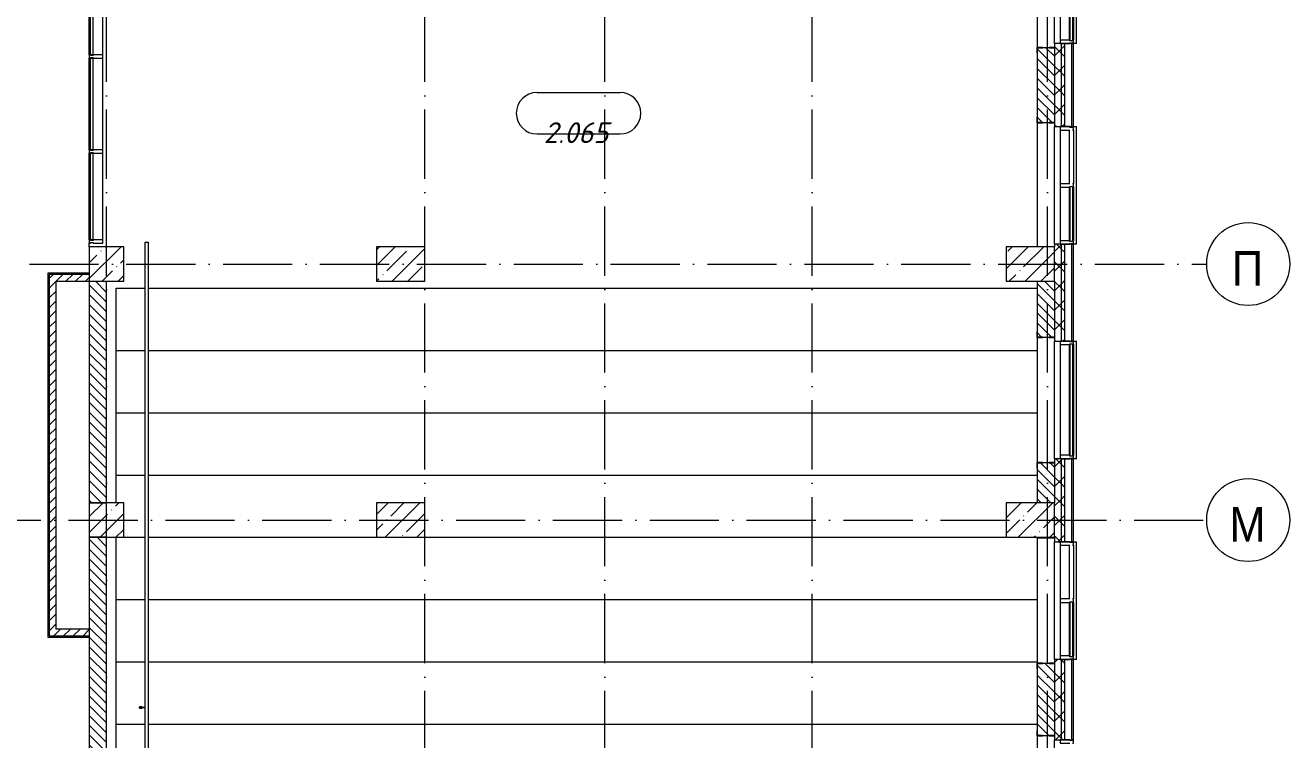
# Model space of a CAD drawing. Header units: millimetres. Extents: x -6467 to 105918, y -7090 to 92481.
# Drawn here: x 8675 to 26950, y 19606 to 29931 of the extents above; entities that cross this region are included whole.
import ezdxf

# ---------------------------------------------------------------- set-up
doc = ezdxf.new("R2010")
doc.units = ezdxf.units.MM
doc.linetypes.add('50_200_ШТРИХ_1Т_ш5_п1_п1_', pattern=[1400, 1000, -200, 0, -200])
for name, color, linetype, lineweight, true_color in [('A-AREA-IDEN-1', 7, 'Continuous', 9, 0xaaaaaa), ('A-GENM-1', 7, 'Continuous', 9, 0xaaaaaa), ('A-GENM-2', 7, 'Continuous', 20, 0xaaaaaa), ('I-WALL-1', 7, 'Continuous', 5, 0x787878), ('Оси-1', 7, 'Continuous', 20, 0xaaaaaa), ('Оси-2', 7, 'Continuous', 9, 0xaaaaaa), ('Оси-3', 7, '50_200_ШТРИХ_1Т_ш5_п1_п1_', 9, 0xaaaaaa)]:
    doc.layers.add(name, color=color, linetype=linetype, lineweight=lineweight, true_color=true_color)
for name, color, linetype, lineweight in [('A-FLOR', 7, 'Continuous', 9), ('A-GLAZ', 7, 'Continuous', 5), ('A-GLAZ-CWMG', 7, 'Continuous', 9), ('A-GLAZ-CWMG-1', 7, 'Continuous', 20), ('A-WALL', 7, 'Continuous', 5), ('A-WALL-FNSH-1', 7, 'Continuous', 5), ('I-WALL', 7, 'Continuous', 5), ('S-BEAM', 7, 'Continuous', 9), ('S-COLS', 7, 'Continuous', 9), ('S-COLS-1', 7, 'Continuous', 5), ('Ограждение', 7, 'Continuous', 9)]:
    doc.layers.add(name, color=color, linetype=linetype, lineweight=lineweight)
doc.styles.add('Arial', font='arial.ttf', dxfattribs={"width": 0.9, "height": 500})
doc.styles.add('ISOCPEUR_I', font='isocpeui.ttf', dxfattribs={"height": 300})
pattern_1 = [(135, (0, 0), (-70.71068, -70.71068), [])]
pattern_2 = [(45, (0, 0), (-141.42136, 141.42136), []), (135, (0, 0), (-141.42136, -141.42136), [])]
pattern_3 = [(45, (0, 0), (-70.71068, 70.71068), [])]
pattern_4 = [(0, (0, 0), (406.4, 101.6), [6.706, -298.094, 6.706, -298.094, -1625.6]), (0, (0, 0), (406.4, 101.6), [-609.6, 6.706, -602.894, 6.706, -298.094, -711.2]), (0, (0, 0), (406.4, 101.6), [-1524, 6.706, -196.494, 6.706, -501.294]), (120, (152.4, 50.8), (-291.18818, 301.15272), [6.706, -298.094, 6.706, -298.094, -1625.6]), (120, (152.4, 50.8), (-291.18818, 301.15272), [-609.6, 6.706, -602.894, 6.706, -298.094, -711.2]), (120, (152.4, 50.8), (-291.18818, 301.15272), [-1524, 6.706, -196.494, 6.706, -501.294]), (240, (203.2, 254), (-115.21182, -402.75272), [6.706, -298.094, 6.706, -298.094, -1625.6]), (240, (203.2, 254), (-115.21182, -402.75272), [-609.6, 6.706, -602.894, 6.706, -298.094, -711.2]), (240, (203.2, 254), (-115.21182, -402.75272), [-1524, 6.706, -196.494, 6.706, -501.294])]

# ---------------------------------------------------------------- blocks, each defined once
blk = doc.blocks.new('Подъем актового зала1 - Подъем актового зала-21151440-АИ_План этажа Радиаторы_2')
at = {"layer": 'A-FLOR'}
for p, q in [((9990, 25231), (9990, 26131)), ((9990, 26131), (10410, 26131)), ((10450, 26131), (23300, 26131)), ((9990, 24331), (9990, 25231)), ((9990, 25231), (10410, 25231)), ((10450, 25231), (23300, 25231)), ((9990, 23431), (9990, 24331)), ((9990, 24331), (10410, 24331)), ((10450, 24331), (23300, 24331)), ((9990, 23031), (9990, 23431)), ((9990, 23431), (10410, 23431)), ((10450, 23431), (23300, 23431)), ((9990, 21631), (9990, 22531)), ((10100, 22531), (10410, 22531)), ((10450, 22531), (13750, 22531)), ((14450, 22531), (22850, 22531)), ((9990, 20731), (9990, 21631)), ((9990, 21631), (10410, 21631)), ((10450, 21631), (23300, 21631)), ((9990, 19831), (9990, 20731)), ((9990, 20731), (10410, 20731)), ((10450, 20731), (23300, 20731)), ((9990, 18931), (9990, 19831)), ((9990, 19831), (10410, 19831)), ((10450, 19831), (23300, 19831)), ((9990, 18076), (9990, 18931)), ((9990, 18931), (10410, 18931)), ((10450, 18931), (23300, 18931)), ((9990, 17176), (9990, 17231)), ((14450, 15331), (21650, 15331)), ((9990, 14441), (9990, 14746)), ((9990, 14431), (9990, 14441)), ((9990, 14441), (10410, 14441)), ((10450, 14441), (23300, 14441)), ((9990, 12582), (9990, 13931)), ((9990, 12582), (22915, 12582))]:
    blk.add_line(p, q, dxfattribs=at)
blk = doc.blocks.new('BSC_Колонна _Прямоугольная - 500х500-V4-АИ_План этажа Радиаторы_2')
at = {"layer": 'S-COLS-1'}
h = blk.add_hatch(dxfattribs=at)
h.set_pattern_fill('FP_30', color=256, style=0, pattern_type=2)
h.set_pattern_definition([(45, (-9850, -26481.04), (-228.0985, 228.0985), []), (45, (-9621.9, -26481.04), (-228.0985, 228.0985), [403.225, -80.645, 6.706, -73.939])])
h.paths.add_polyline_path([(-250, -250), (250, -250), (250, 250), (-250, 250)])
for p, q in [((250, 250), (-250, 250)), ((-250, 250), (-250, -250)), ((250, -250), (250, 250)), ((-250, -250), (250, -250))]:
    blk.add_line(p, q, dxfattribs=at)
blk = doc.blocks.new('BSC_Колонна _Прямоугольная - 500х700-V8-АИ_План этажа Радиаторы_2')
at = {"layer": 'S-COLS-1'}
h = blk.add_hatch(dxfattribs=at)
h.set_pattern_fill('FP_36', color=256, style=0, pattern_type=2)
h.set_pattern_definition([(315, (-22781.04, 14100), (228.0985, 228.0985), []), (315, (-22781.04, 13871.9), (228.0985, 228.0985), [403.225, -80.645, 6.706, -73.939])])
h.paths.add_polyline_path([(-250, -350), (250, -350), (250, 350), (-250, 350)])
for p, q in [((250, 350), (-250, 350)), ((-250, 350), (-250, -350)), ((250, -350), (250, 350)), ((-250, -350), (250, -350))]:
    blk.add_line(p, q, dxfattribs=at)
blk = doc.blocks.new('BSC_Колонна _Прямоугольная - 500х700-V9-АИ_План этажа Радиаторы_2')
at = {"layer": 'S-COLS-1'}
h = blk.add_hatch(dxfattribs=at)
h.set_pattern_fill('FP_37', color=256, style=0, pattern_type=2)
h.set_pattern_definition([(315, (-26481.04, 14100), (228.0985, 228.0985), []), (315, (-26481.04, 13871.9), (228.0985, 228.0985), [403.225, -80.645, 6.706, -73.939])])
h.paths.add_polyline_path([(-250, -350), (250, -350), (250, 350), (-250, 350)])
for p, q in [((250, 350), (-250, 350)), ((-250, 350), (-250, -350)), ((250, -350), (250, 350)), ((-250, -350), (250, -350))]:
    blk.add_line(p, q, dxfattribs=at)
blk = doc.blocks.new('Прямоугольный импост - Импост структурный с накладкой - 180мм-25038877-АИ_План этажа Радиаторы_2')
at = {"layer": 'A-GLAZ-CWMG'}
for p, q in [((9600, 28131), (9600, 29456)), ((9617, 29456), (9657, 29456)), ((9617, 28131), (9617, 29456)), ((9657, 28131), (9657, 29456)), ((9797, 28131), (9797, 29456)), ((9657, 28131), (9617, 28131))]:
    blk.add_line(p, q, dxfattribs=at)
blk = doc.blocks.new('Прямоугольный импост - Импост структурный с накладкой - 180мм-20786475-АИ_План этажа Радиаторы_2')
at = {"layer": 'A-GLAZ-CWMG-1'}
for p, q in [((-25, 0), (-25, 17)), ((-25, 17), (25, 17)), ((-15, 0), (-25, 0)), ((-15, -40), (-15, 0)), ((25, 0), (15, 0)), ((15, 0), (15, -40)), ((25, 17), (25, 0)), ((-25, -180), (-25, -40)), ((-25, -40), (-15, -40)), ((25, -180), (-25, -180)), ((15, -40), (25, -40)), ((25, -40), (25, -180))]:
    blk.add_line(p, q, dxfattribs=at)
blk = doc.blocks.new('Прямоугольный импост - Импост структурный с накладкой - 180мм-V231-АИ_План этажа Радиаторы_2')
at = {"layer": 'A-GLAZ-CWMG'}
for p, q in [((49825, 55111), (49050, 55111)), ((49825, 54931), (49050, 54931)), ((49825, 54914), (49050, 54914))]:
    blk.add_line(p, q, dxfattribs=at)
blk = doc.blocks.new('Прямоугольный импост - Импост структурный с накладкой - 180мм-22437098-АИ_План этажа Радиаторы_2')
at = {"layer": 'A-GLAZ-CWMG-1'}
for p, q in [((-50, 0), (-50, 17)), ((-50, 17), (0, 17)), ((-40, 0), (-50, 0)), ((-40, -40), (-40, 0)), ((0, 0), (-10, 0)), ((-10, 0), (-10, -40)), ((0, 17), (0, 0)), ((-50, -180), (-50, -40)), ((-50, -40), (-40, -40)), ((0, -180), (-50, -180)), ((-10, -40), (0, -40)), ((0, -40), (0, -180))]:
    blk.add_line(p, q, dxfattribs=at)
blk = doc.blocks.new('Прямоугольный импост - Импост структурный с накладкой - 180мм-22437099-АИ_План этажа Радиаторы_2')
at = {"layer": 'A-GLAZ-CWMG-1'}
for p, q in [((0, 17), (-50, 17)), ((-50, 17), (-50, 0)), ((-50, 0), (-40, 0)), ((-40, 0), (-40, -40)), ((-10, -40), (-10, 0)), ((-10, 0), (0, 0)), ((0, 0), (0, 17)), ((-40, -40), (-50, -40)), ((-50, -40), (-50, -180)), ((-50, -180), (0, -180)), ((0, -40), (-10, -40)), ((0, -180), (0, -40))]:
    blk.add_line(p, q, dxfattribs=at)
blk = doc.blocks.new('Прямоугольный импост - Импост структурный с накладкой - 180мм-22437089-АИ_План этажа Радиаторы_2')
at = {"layer": 'A-GLAZ-CWMG'}
for p, q in [((47650, 55111), (46050, 55111)), ((47650, 54931), (46050, 54931)), ((47650, 54914), (46050, 54914))]:
    blk.add_line(p, q, dxfattribs=at)
blk = doc.blocks.new('Прямоугольный импост - Импост структурный с накладкой - 180мм-22437111-АИ_План этажа Радиаторы_2')
at = {"layer": 'A-GLAZ-CWMG-1'}
for p, q in [((-50, 0), (-50, 17)), ((-50, 17), (0, 17)), ((0, 0), (-10, 0)), ((-10, 0), (-10, -40)), ((0, 17), (0, 0)), ((-50, -180), (-50, -40)), ((0, -180), (-50, -180)), ((-10, -40), (0, -40)), ((0, -40), (0, -180))]:
    blk.add_line(p, q, dxfattribs=at)
blk = doc.blocks.new('Прямоугольный импост - Импост структурный с накладкой - 180мм-V232-АИ_План этажа Радиаторы_2')
at = {"layer": 'A-GLAZ-CWMG'}
for p, q in [((6637, 55111), (5862, 55111)), ((6637, 54914), (5862, 54914))]:
    blk.add_line(p, q, dxfattribs=at)
blk = doc.blocks.new('Прямоугольный импост - Импост структурный с накладкой - 180мм-V237-АИ_План этажа Радиаторы_2')
at = {"layer": 'A-GLAZ-CWMG-1'}
for p, q in [((-25, 0), (-25, 17)), ((-25, 17), (25, 17)), ((-15, 0), (-25, 0)), ((-15, -40), (-15, 0)), ((25, 17), (25, 0)), ((-25, -180), (-25, -40)), ((-25, -40), (-15, -40)), ((25, -180), (-25, -180)), ((25, -40), (25, -180))]:
    blk.add_line(p, q, dxfattribs=at)
blk = doc.blocks.new('Прямоугольный импост - Импост структурный с накладкой - 180мм-22437157-АИ_План этажа Радиаторы_2')
at = {"layer": 'A-GLAZ-CWMG-1'}
for p, q in [((0, 17), (-50, 17)), ((-50, 17), (-50, 0)), ((-50, 0), (-40, 0)), ((-40, 0), (-40, -40)), ((-10, -40), (-10, 0)), ((-10, 0), (0, 0)), ((0, 0), (0, 17)), ((-40, -40), (-50, -40)), ((-50, -40), (-50, -180)), ((-50, -180), (0, -180)), ((0, -40), (-10, -40)), ((0, -180), (0, -40))]:
    blk.add_line(p, q, dxfattribs=at)
blk = doc.blocks.new('О_Кронштейн_Форма Г_Круг_ГОСТ 2590-2006 - О_Кронштейн_Форма Г_Круг_ГОСТ 2590-2006-22348285-АИ_План этажа Радиаторы_2')
at = {"layer": 'Ограждение'}
for p, q in [((20885, 74921), (20885, 74926)), ((20885, 74881), (20885, 74921)), ((20895, 74924), (20895, 74921)), ((20895, 74921), (20895, 74881))]:
    blk.add_line(p, q, dxfattribs=at)
blk = doc.blocks.new('О_Элемент поручня_с загибами_Труба_ГОСТ 8732-78 - О_Элемент поручня_с загибами_Труба_ГОСТ 8732-78-26188955-АИ_План этажа Радиаторы_2')
at = {"layer": 'Ограждение'}
for p, q in [((-12530, -40), (-12530, 0)), ((-12530, 0), (50, 0)), ((50, 0), (50, -40)), ((50, -40), (-12530, -40))]:
    blk.add_line(p, q, dxfattribs=at)
blk = doc.blocks.new('О_Балясина_Труба_ГОСТ 8645-68 - О_Балясина_Труба_ГОСТ 8645-68-22508198-АИ_План этажа Радиаторы_2')
at = {"layer": 'Ограждение'}
for p, q in [((40, 10), (0, 10)), ((0, 10), (0, -10)), ((3, -7), (3, 7)), ((3, 7), (37, 7)), ((37, 7), (37, -7)), ((40, -10), (40, 10)), ((0, -10), (40, -10)), ((37, -7), (3, -7))]:
    blk.add_line(p, q, dxfattribs=at)
blk = doc.blocks.new('BSC_Колонна _Прямоугольная - 500х700-V273-АИ_План этажа Радиаторы_2')
at = {"layer": 'S-COLS-1'}
h = blk.add_hatch(dxfattribs=at)
h.set_pattern_fill('FP_169', color=256, style=0, pattern_type=2)
h.set_pattern_definition([(315, (-22781.04, 23200), (228.0985, 228.0985), []), (315, (-22781.04, 22971.9), (228.0985, 228.0985), [403.225, -80.645, 6.706, -73.939])])
h.paths.add_polyline_path([(-250, -350), (250, -350), (250, 350), (-250, 350)])
for p, q in [((250, 350), (-250, 350)), ((-250, 350), (-250, -350)), ((250, -350), (250, 350)), ((-250, -350), (250, -350))]:
    blk.add_line(p, q, dxfattribs=at)
blk = doc.blocks.new('BSC_Колонна _Прямоугольная - 500х700-V274-АИ_План этажа Радиаторы_2')
at = {"layer": 'S-COLS-1'}
h = blk.add_hatch(dxfattribs=at)
h.set_pattern_fill('FP_170', color=256, style=0, pattern_type=2)
h.set_pattern_definition([(315, (-26481.04, 23200), (228.0985, 228.0985), []), (315, (-26481.04, 22971.9), (228.0985, 228.0985), [403.225, -80.645, 6.706, -73.939])])
h.paths.add_polyline_path([(-250, -350), (250, -350), (250, 350), (-250, 350)])
for p, q in [((250, 350), (-250, 350)), ((-250, 350), (-250, -350)), ((250, -350), (250, 350)), ((-250, -350), (250, -350))]:
    blk.add_line(p, q, dxfattribs=at)
blk = doc.blocks.new('Прямоугольный импост - Импост структурный с накладкой - 180мм-25688054-АИ_План этажа Радиаторы_2')
at = {"layer": 'A-GLAZ-CWMG'}
for p, q in [((9600, 26831), (9600, 28081)), ((9617, 28081), (9657, 28081)), ((9617, 26831), (9617, 28081)), ((9657, 26831), (9657, 28081)), ((9797, 26831), (9797, 28081)), ((9657, 26831), (9617, 26831))]:
    blk.add_line(p, q, dxfattribs=at)
blk = doc.blocks.new('Фахверк _газобетон торцы_397 - Фахверк _газобетон торцы_-25575973-АИ_План этажа Радиаторы_2')
at = {"layer": 'A-GENM-2'}
for p, q in [((89406, 11135), (89325, 11135)), ((89325, 11135), (89325, 11129)), ((89325, 11129), (89400, 11129)), ((89400, 11129), (89400, 11054)), ((89400, 11054), (89406, 11054)), ((89406, 11054), (89406, 11135)), ((89400, 10879), (89325, 10879)), ((89325, 10879), (89325, 10873)), ((89325, 10873), (89406, 10873)), ((89400, 10954), (89400, 10879)), ((89406, 10954), (89400, 10954)), ((89406, 10873), (89406, 10954))]:
    blk.add_line(p, q, dxfattribs=at)
blk = doc.blocks.new('Фахверк _газобетон торцы_400 - Фахверк _газобетон торцы_-25576039-АИ_План этажа Радиаторы_2')
at = {"layer": 'A-GENM-2'}
for p, q in [((89406, 11135), (89325, 11135)), ((89325, 11135), (89325, 11129)), ((89325, 11129), (89400, 11129)), ((89400, 11129), (89400, 11054)), ((89400, 11054), (89406, 11054)), ((89406, 11054), (89406, 11135)), ((89400, 10879), (89325, 10879)), ((89325, 10879), (89325, 10873)), ((89325, 10873), (89406, 10873)), ((89400, 10954), (89400, 10879)), ((89406, 10954), (89400, 10954)), ((89406, 10873), (89406, 10954))]:
    blk.add_line(p, q, dxfattribs=at)
blk = doc.blocks.new('Фахверк _газобетон торцы_401 - Фахверк _газобетон торцы_-25576065-АИ_План этажа Радиаторы_2')
at = {"layer": 'A-GENM-2'}
for p, q in [((89406, 11135), (89325, 11135)), ((89325, 11135), (89325, 11129)), ((89325, 11129), (89400, 11129)), ((89400, 11129), (89400, 11054)), ((89400, 11054), (89406, 11054)), ((89406, 11054), (89406, 11135)), ((89400, 10879), (89325, 10879)), ((89325, 10879), (89325, 10873)), ((89325, 10873), (89406, 10873)), ((89400, 10954), (89400, 10879)), ((89406, 10954), (89400, 10954)), ((89406, 10873), (89406, 10954))]:
    blk.add_line(p, q, dxfattribs=at)
blk = doc.blocks.new('Фахверк _газобетон торцы_402 - Фахверк _газобетон торцы_-25576085-АИ_План этажа Радиаторы_2')
at = {"layer": 'A-GENM-2'}
for p, q in [((89406, 11135), (89325, 11135)), ((89325, 11135), (89325, 11129)), ((89325, 11129), (89400, 11129)), ((89400, 11129), (89400, 11054)), ((89400, 11054), (89406, 11054)), ((89406, 11054), (89406, 11135)), ((89400, 10879), (89325, 10879)), ((89325, 10879), (89325, 10873)), ((89325, 10873), (89406, 10873)), ((89400, 10954), (89400, 10879)), ((89406, 10954), (89400, 10954)), ((89406, 10873), (89406, 10954))]:
    blk.add_line(p, q, dxfattribs=at)
blk = doc.blocks.new('Фахверк _газобетон торцы_403 - Фахверк _газобетон торцы_-25576111-АИ_План этажа Радиаторы_2')
at = {"layer": 'A-GENM-2'}
for p, q in [((89406, 11135), (89325, 11135)), ((89325, 11135), (89325, 11129)), ((89325, 11129), (89400, 11129)), ((89400, 11129), (89400, 11054)), ((89400, 11054), (89406, 11054)), ((89406, 11054), (89406, 11135)), ((89400, 10879), (89325, 10879)), ((89325, 10879), (89325, 10873)), ((89325, 10873), (89406, 10873)), ((89400, 10954), (89400, 10879)), ((89406, 10954), (89400, 10954)), ((89406, 10873), (89406, 10954))]:
    blk.add_line(p, q, dxfattribs=at)
blk = doc.blocks.new('Фахверк _газобетон торцы_406 - Фахверк _газобетон торцы_-25576177-АИ_План этажа Радиаторы_2')
at = {"layer": 'A-GENM-2'}
for p, q in [((89406, 11135), (89325, 11135)), ((89325, 11135), (89325, 11129)), ((89325, 11129), (89400, 11129)), ((89400, 11129), (89400, 11054)), ((89400, 11054), (89406, 11054)), ((89406, 11054), (89406, 11135)), ((89400, 10879), (89325, 10879)), ((89325, 10879), (89325, 10873)), ((89325, 10873), (89406, 10873)), ((89400, 10954), (89400, 10879)), ((89406, 10954), (89400, 10954)), ((89406, 10873), (89406, 10954))]:
    blk.add_line(p, q, dxfattribs=at)
blk = doc.blocks.new('Отлив_СКБ - Отлив витража-V390-АИ_План этажа Радиаторы_2')
at = {"layer": 'A-GLAZ'}
for p, q in [((0, 59), (0, 100)), ((1700, 100), (0, 100)), ((875, 2), (1650, 2)), ((1700, 100), (1700, 59)), ((825, 0), (50, 0)), ((1650, 0), (875, 0))]:
    blk.add_line(p, q, dxfattribs=at)
blk = doc.blocks.new('Отлив_СКБ - Отлив витража-V389-АИ_План этажа Радиаторы_2')
at = {"layer": 'A-GLAZ'}
for p, q in [((0, 59), (0, 100)), ((1700, 100), (0, 100)), ((50, 2), (1650, 2)), ((1700, 100), (1700, 59)), ((1650, 0), (50, 0))]:
    blk.add_line(p, q, dxfattribs=at)
blk = doc.blocks.new('Ось сетки - Круг_Ø6_00__ISO-2_5_0_9K_-17386508-АИ_План этажа Радиаторы_2')
at = {"layer": 'Оси-1'}
blk.add_circle((0, 0), 3, dxfattribs=at)
blk = doc.blocks.new('AAR_СКБ_Марка_помещения_1_5 ммп - Номер-27962133-АИ_План этажа Радиаторы_2')
at = {"layer": 'A-AREA-IDEN-1'}
for p, q in [((-2.987, 3), (3.013, 3)), ((-2.987, 0), (3.013, 0))]:
    blk.add_line(p, q, dxfattribs=at)
for centre, start, end in [((-2.987, 1.5), 90, 270), ((3.013, 1.5), 270, 90)]:
    blk.add_arc(centre, 1.5, start, end, dxfattribs=at)

msp = doc.modelspace()

# ---------------------------------------------------------------- hatches: boundary and pattern name
at = {"layer": 'A-WALL'}
h = msp.add_hatch(dxfattribs=at)
h.set_pattern_fill('FP_125', color=256, style=0, pattern_type=2)
h.set_pattern_definition(pattern_2)
h.paths.add_polyline_path([(23650, 9481), (23650, 12031), (23550, 12031), (23550, 9481)])
h.paths.add_polyline_path([(23550, 13731), (23650, 13731), (23650, 15006), (23550, 15006), (23550, 13767)])
h.paths.add_polyline_path([(23591, 16706), (23650, 16706), (23650, 17906), (23550, 17906), (23550, 16706)])
h.paths.add_polyline_path([(23550, 19606), (23650, 19606), (23650, 20766), (23550, 20766)])
h.paths.add_polyline_path([(23550, 22466), (23650, 22466), (23650, 23666), (23550, 23666), (23550, 22531)])
h.paths.add_polyline_path([(23550, 25366), (23650, 25366), (23650, 26766), (23550, 26766), (23550, 26231)])
h.paths.add_polyline_path([(23550, 28466), (23650, 28466), (23650, 29666), (23550, 29666), (23550, 29253)])
h.paths.add_polyline_path([(23650, 31366), (23650, 32931), (23550, 32931), (23550, 31366)])
h.paths.add_polyline_path([(23550, 34631), (23650, 34631), (23650, 35831), (23550, 35831), (23550, 34885)])
h.paths.add_polyline_path([(23550, 37531), (23650, 37531), (23650, 38766), (23550, 38766), (23550, 37700)])
h.paths.add_polyline_path([(23550, 40466), (23650, 40466), (23650, 41631), (23550, 41631), (23550, 40516)])
h.paths.add_polyline_path([(23650, 43331), (23650, 47731), (23550, 47731), (23550, 43331)])
h = msp.add_hatch(dxfattribs=at)
h.set_pattern_fill('FP_125', color=256, style=0, pattern_type=2)
h.set_pattern_definition(pattern_2)
h.paths.add_polyline_path([(23650, 9581), (23700, 9581), (23700, 12031), (23650, 12031), (23650, 10951)])
h.paths.add_polyline_path([(23700, 13731), (23700, 15006), (23650, 15006), (23650, 13731)])
h.paths.add_polyline_path([(23700, 16706), (23700, 17906), (23650, 17906), (23650, 16706)])
h.paths.add_polyline_path([(23650, 19606), (23700, 19606), (23700, 20766), (23650, 20766)])
h.paths.add_polyline_path([(23700, 22466), (23700, 23666), (23650, 23666), (23650, 22466)])
h.paths.add_polyline_path([(23700, 25366), (23700, 26766), (23650, 26766), (23650, 25366)])
h.paths.add_polyline_path([(23700, 28466), (23700, 29666), (23650, 29666), (23650, 28466)])
h.paths.add_polyline_path([(23700, 31366), (23700, 32931), (23650, 32931), (23650, 31366)])
h.paths.add_polyline_path([(23700, 34631), (23700, 35831), (23650, 35831), (23650, 34631)])
h.paths.add_polyline_path([(23650, 37531), (23700, 37531), (23700, 38766), (23650, 38766), (23650, 37700)])
h.paths.add_polyline_path([(23650, 40466), (23700, 40466), (23700, 41631), (23650, 41631), (23650, 40516)])
h.paths.add_polyline_path([(23700, 43331), (23700, 47831), (23650, 47831), (23650, 43331)])
at = {"layer": 'I-WALL'}
h = msp.add_hatch(dxfattribs=at)
h.set_pattern_fill('FP_2', color=256, style=0, pattern_type=2)
h.set_pattern_definition(pattern_1)
h.paths.add_polyline_path([(23550, 10031), (23550, 11971), (23300, 11971), (23300, 10031)])
h.paths.add_polyline_path([(23550, 13791), (23550, 13931), (23300, 13931), (23300, 13791)])
h.paths.add_polyline_path([(23300, 14431), (23550, 14431), (23550, 14946), (23300, 14946), (23300, 14471)])
h.paths.add_polyline_path([(23300, 16766), (23550, 16766), (23550, 17231), (23300, 17231)])
h.paths.add_polyline_path([(23550, 17731), (23550, 17846), (23300, 17846), (23300, 17731), (23327, 17731)])
h.paths.add_polyline_path([(23550, 19666), (23550, 20706), (23300, 20706), (23300, 19666)])
h.paths.add_polyline_path([(23550, 22526), (23550, 22531), (23300, 22531), (23300, 22526)])
h.paths.add_polyline_path([(23417, 23031), (23550, 23031), (23550, 23606), (23300, 23606), (23300, 23031)])
h.paths.add_polyline_path([(23550, 25426), (23550, 26231), (23300, 26231), (23300, 25426)])
h.paths.add_polyline_path([(23300, 28526), (23550, 28526), (23550, 29606), (23300, 29606), (23300, 29253)])
h.paths.add_polyline_path([(23300, 31426), (23550, 31426), (23550, 32231), (23300, 32231), (23300, 32069)])
h.paths.add_polyline_path([(23526, 32731), (23550, 32731), (23550, 32871), (23300, 32871), (23300, 32731)])
h.paths.add_polyline_path([(23550, 34691), (23550, 35771), (23300, 35771), (23300, 34691)])
h.paths.add_polyline_path([(23550, 37591), (23550, 38051), (23300, 38051), (23300, 37591)])
h.paths.add_polyline_path([(23550, 38086), (23550, 38231), (23300, 38231), (23300, 38086)])
h.paths.add_polyline_path([(23300, 40526), (23550, 40526), (23550, 41571), (23300, 41571)])
h.paths.add_polyline_path([(23550, 43391), (23550, 43581), (23300, 43581), (23300, 43391)])
h = msp.add_hatch(dxfattribs=at)
h.set_pattern_fill('FP_4', color=256, style=0, pattern_type=2)
h.set_pattern_definition(pattern_3)
h.paths.add_polyline_path([(9120, 21206), (9120, 26331), (9020, 26331), (9020, 21206)])
h = msp.add_hatch(dxfattribs=at)
h.set_pattern_fill('FP_4', color=256, style=0, pattern_type=2)
h.set_pattern_definition(pattern_3)
h.paths.add_polyline_path([(9600, 26231), (9600, 26331), (9120, 26331), (9120, 26231), (9472, 26231)])
h = msp.add_hatch(dxfattribs=at)
h.set_pattern_fill('FP_2', color=256, style=0, pattern_type=2)
h.set_pattern_definition(pattern_1)
h.paths.add_polyline_path([(9850, 23031), (9850, 26231), (9600, 26231), (9600, 23031)])
h = msp.add_hatch(dxfattribs=at)
h.set_pattern_fill('FP_2', color=256, style=0, pattern_type=2)
h.set_pattern_definition(pattern_1)
h.paths.add_polyline_path([(9600, 17631), (9850, 17631), (9850, 22531), (9600, 22531), (9600, 17731)])
h = msp.add_hatch(dxfattribs=at)
h.set_pattern_fill('FP_4', color=256, style=0, pattern_type=2)
h.set_pattern_definition(pattern_3)
h.paths.add_polyline_path([(9600, 21106), (9600, 21206), (9020, 21206), (9020, 21106), (9472, 21106)])
at = {"layer": 'I-WALL-1'}
h = msp.add_hatch(dxfattribs=at)
h.set_pattern_fill('FP_3', color=256, style=0, pattern_type=2)
h.set_pattern_definition(pattern_4)
h.paths.add_polyline_path([(9020, 21106), (9020, 26351), (9000, 26351), (9000, 21106)])
h = msp.add_hatch(dxfattribs=at)
h.set_pattern_fill('FP_3', color=256, style=0, pattern_type=2)
h.set_pattern_definition(pattern_4)
h.paths.add_polyline_path([(9472, 26331), (9600, 26331), (9600, 26351), (9020, 26351), (9020, 26331), (9120, 26331)])
h = msp.add_hatch(dxfattribs=at)
h.set_pattern_fill('FP_3', color=256, style=0, pattern_type=2)
h.set_pattern_definition(pattern_4)
h.paths.add_polyline_path([(9600, 21086), (9600, 21106), (9000, 21106), (9000, 21086), (9472, 21086)])
at = {"layer": 'S-COLS-1'}
h = msp.add_hatch(dxfattribs=at)
h.set_pattern_fill('FP_1', color=256, style=0, pattern_type=2)
h.set_pattern_definition([(45, (0, 0), (-228.0985, 228.0985), []), (45, (228.1, 0), (-228.0985, 228.0985), [403.225, -80.645, 6.706, -73.939])])
h.paths.add_polyline_path([(9600, 22531), (10100, 22531), (10100, 23031), (9600, 23031)])

# ---------------------------------------------------------------- linework, layer by layer
at = {"layer": 'A-FLOR'}
msp.add_line((9600, 26731), (9600, 26781), dxfattribs=at)
at = {"layer": 'A-WALL'}
for p, q in [((23550, 29666), (23550, 31366)), ((23300, 29606), (23300, 28526)), ((23550, 29606), (23300, 29606)), ((23650, 28466), (23650, 29666)), ((23700, 28466), (23700, 29666)), ((23800, 28466), (23800, 29666)), ((23300, 28526), (23550, 28526)), ((23550, 26766), (23550, 28466)), ((23650, 25366), (23650, 26766)), ((23700, 25366), (23700, 26766)), ((23800, 25366), (23800, 26766)), ((9600, 26331), (9020, 26331)), ((9020, 26331), (9020, 21106)), ((9600, 26231), (9600, 23031)), ((9850, 23031), (9850, 26231)), ((23300, 26231), (23300, 25426)), ((23300, 25426), (23550, 25426)), ((23550, 23666), (23550, 25366)), ((23300, 23606), (23300, 23031)), ((23550, 23606), (23300, 23606)), ((23650, 22466), (23650, 23666)), ((23700, 22466), (23700, 23666)), ((23800, 22466), (23800, 23666)), ((9600, 23031), (9850, 23031)), ((9850, 22531), (9600, 22531)), ((9600, 22531), (9600, 17631)), ((9850, 17631), (9850, 22531)), ((23300, 22531), (23300, 22526)), ((23300, 22526), (23550, 22526)), ((23550, 20766), (23550, 22466)), ((9020, 21106), (9600, 21106)), ((23300, 20706), (23300, 19666)), ((23550, 20706), (23300, 20706)), ((23650, 19606), (23650, 20766)), ((23700, 19606), (23700, 20766)), ((23800, 19606), (23800, 20766)), ((23300, 19666), (23550, 19666)), ((23550, 17906), (23550, 19606))]:
    msp.add_line(p, q, dxfattribs=at)
at = {"layer": 'A-WALL-FNSH-1'}
for p, q in [((23550, 29666), (23550, 28466)), ((23827, 29666), (23550, 29666)), ((23827, 28466), (23827, 29666)), ((23550, 28466), (23827, 28466)), ((23550, 26766), (23550, 26731)), ((23827, 26766), (23550, 26766)), ((23827, 25366), (23827, 26766)), ((9600, 26351), (9000, 26351)), ((9000, 26351), (9000, 21086)), ((9120, 26231), (9600, 26231)), ((9120, 21206), (9120, 26231)), ((23550, 26231), (23550, 25366)), ((23550, 25366), (23827, 25366)), ((23550, 23666), (23550, 23031)), ((23827, 23666), (23550, 23666)), ((23827, 22466), (23827, 23666)), ((23550, 22531), (23550, 22466)), ((23550, 22466), (23827, 22466)), ((9600, 21206), (9120, 21206)), ((9000, 21086), (9600, 21086)), ((23550, 20766), (23550, 19606)), ((23827, 20766), (23550, 20766)), ((23827, 19606), (23827, 20766)), ((23550, 19606), (23827, 19606))]:
    msp.add_line(p, q, dxfattribs=at)
at = {"layer": 'S-BEAM'}
for p, q in [((23300, 31420), (23300, 29612)), ((23550, 29666), (23550, 31366)), ((23300, 28520), (23300, 26731)), ((23550, 26766), (23550, 28466)), ((23300, 25420), (23300, 23612)), ((23550, 23666), (23550, 25366)), ((23300, 22526), (23300, 20712)), ((23550, 20766), (23550, 22466)), ((23300, 19660), (23300, 17852)), ((23550, 17906), (23550, 19606))]:
    msp.add_line(p, q, dxfattribs=at)
at = {"layer": 'S-COLS-1'}
for p, q in [((10100, 23031), (9600, 23031)), ((9600, 23031), (9600, 22531)), ((10100, 22531), (10100, 23031)), ((9600, 22531), (10100, 22531))]:
    msp.add_line(p, q, dxfattribs=at)
at = {"layer": 'Оси-3'}
for p, q in [((9850, -5890), (9850, 91281)), ((14450, -5890), (14450, 49636)), ((17050, -5890), (17050, 49636)), ((20050, -5890), (20050, 49636)), ((23450, -5890), (23450, 49636)), ((-5267, 26481), (25750, 26481)), ((7900, 22781), (25750, 22781))]:
    msp.add_line(p, q, dxfattribs=at)

# ---------------------------------------------------------------- block references
at = {"layer": 'A-AREA-IDEN-1', "xscale": 199.9999999999999, "yscale": 199.9999999999999, "zscale": 199.9999999999999}
msp.add_blockref('AAR_СКБ_Марка_помещения_1_5 ммп - Номер-27962133-АИ_План этажа Радиаторы_2', (16669, 28360), dxfattribs=at)
at = {"layer": 'A-FLOR'}
msp.add_blockref('Подъем актового зала1 - Подъем актового зала-21151440-АИ_План этажа Радиаторы_2', (0, 0), dxfattribs=at)
at = {"layer": 'A-GENM-1'}
for name, p, rotation in [('Фахверк _газобетон торцы_406 - Фахверк _газобетон торцы_-25576177-АИ_План этажа Радиаторы_2', (34429, -59794), 90.0000000000005), ('Фахверк _газобетон торцы_403 - Фахверк _газобетон торцы_-25576111-АИ_План этажа Радиаторы_2', (12421, 117926), 270.0000000000001), ('Фахверк _газобетон торцы_401 - Фахверк _газобетон торцы_-25576065-АИ_План этажа Радиаторы_2', (12421, 114826), 270.0000000000001), ('Фахверк _газобетон торцы_402 - Фахверк _газобетон торцы_-25576085-АИ_План этажа Радиаторы_2', (34429, -65794), 90.0000000000005), ('Фахверк _газобетон торцы_400 - Фахверк _газобетон торцы_-25576039-АИ_План этажа Радиаторы_2', (34429, -68694), 90.0000000000005), ('Фахверк _газобетон торцы_397 - Фахверк _газобетон торцы_-25575973-АИ_План этажа Радиаторы_2', (12421, 109066), 270.0000000000001)]:
    msp.add_blockref(name, p, dxfattribs=dict(at, rotation=rotation))
at = {"layer": 'A-GLAZ', "rotation": 269.9999999999997}
for name, p in [('Отлив_СКБ - Отлив витража-V390-АИ_План этажа Радиаторы_2', (23768, 31366)), ('Отлив_СКБ - Отлив витража-V390-АИ_План этажа Радиаторы_2', (23768, 28466)), ('Отлив_СКБ - Отлив витража-V389-АИ_План этажа Радиаторы_2', (23768, 25366)), ('Отлив_СКБ - Отлив витража-V390-АИ_План этажа Радиаторы_2', (23768, 22466))]:
    msp.add_blockref(name, p, dxfattribs=at)
at = {"layer": 'A-GLAZ-CWMG'}
for name, p in [('Прямоугольный импост - Импост структурный с накладкой - 180мм-25038877-АИ_План этажа Радиаторы_2', (0, 1375)), ('Прямоугольный импост - Импост структурный с накладкой - 180мм-25038877-АИ_План этажа Радиаторы_2', (0, 0)), ('Прямоугольный импост - Импост структурный с накладкой - 180мм-25688054-АИ_План этажа Радиаторы_2', (0, 0))]:
    msp.add_blockref(name, p, dxfattribs=at)
for name, p, rotation in [('Прямоугольный импост - Импост структурный с накладкой - 180мм-V231-АИ_План этажа Радиаторы_2', (78741, -19334), 89.99999999999882), ('Прямоугольный импост - Импост структурный с накладкой - 180мм-22437157-АИ_План этажа Радиаторы_2', (23810, 29666), 269.9999999999972), ('Прямоугольный импост - Импост структурный с накладкой - 180мм-V232-АИ_План этажа Радиаторы_2', (78741, 21779), 89.99999999999912), ('Прямоугольный импост - Импост структурный с накладкой - 180мм-V231-АИ_План этажа Радиаторы_2', (78741, -22234), 89.99999999999882), ('Прямоугольный импост - Импост структурный с накладкой - 180мм-22437157-АИ_План этажа Радиаторы_2', (23810, 26766), 269.9999999999972), ('Прямоугольный импост - Импост структурный с накладкой - 180мм-22437089-АИ_План этажа Радиаторы_2', (78741, -22334), 89.99999999999899), ('Прямоугольный импост - Импост структурный с накладкой - 180мм-22437099-АИ_План этажа Радиаторы_2', (23810, 23666), 269.9999999999972), ('Прямоугольный импост - Импост структурный с накладкой - 180мм-V232-АИ_План этажа Радиаторы_2', (78741, 15779), 89.99999999999912), ('Прямоугольный импост - Импост структурный с накладкой - 180мм-V231-АИ_План этажа Радиаторы_2', (78741, -28234), 89.99999999999882), ('Прямоугольный импост - Импост структурный с накладкой - 180мм-22437157-АИ_План этажа Радиаторы_2', (23810, 20766), 269.9999999999972)]:
    msp.add_blockref(name, p, dxfattribs=dict(at, rotation=rotation))
at = {"layer": 'A-GLAZ-CWMG', "extrusion": (0, 0, -1)}
for name, p, rotation in [('Прямоугольный импост - Импост структурный с накладкой - 180мм-20786475-АИ_План этажа Радиаторы_2', (-9617, 29481), 270.0000000000001), ('Прямоугольный импост - Импост структурный с накладкой - 180мм-22437111-АИ_План этажа Радиаторы_2', (-23810, 28466), 90.00000000000281), ('Прямоугольный импост - Импост структурный с накладкой - 180мм-20786475-АИ_План этажа Радиаторы_2', (-9617, 28106), 270.0000000000001), ('Прямоугольный импост - Импост структурный с накладкой - 180мм-V237-АИ_План этажа Радиаторы_2', (-23810, 27616), 90.00000000000281), ('Прямоугольный импост - Импост структурный с накладкой - 180мм-20786475-АИ_План этажа Радиаторы_2', (-9617, 26806), 270.0000000000001), ('Прямоугольный импост - Импост структурный с накладкой - 180мм-22437098-АИ_План этажа Радиаторы_2', (-23810, 25366), 90.00000000000281), ('Прямоугольный импост - Импост структурный с накладкой - 180мм-22437111-АИ_План этажа Радиаторы_2', (-23810, 22466), 90.00000000000281), ('Прямоугольный импост - Импост структурный с накладкой - 180мм-V237-АИ_План этажа Радиаторы_2', (-23810, 21616), 90.00000000000281), ('Прямоугольный импост - Импост структурный с накладкой - 180мм-22437111-АИ_План этажа Радиаторы_2', (-23810, 19606), 90.00000000000281)]:
    msp.add_blockref(name, p, dxfattribs=dict(at, rotation=rotation))
at = {"layer": 'S-COLS'}
msp.add_blockref('BSC_Колонна _Прямоугольная - 500х500-V4-АИ_План этажа Радиаторы_2', (9850, 26481), dxfattribs=at)
at = {"layer": 'S-COLS', "rotation": 89.9999999999999}
for name, p in [('BSC_Колонна _Прямоугольная - 500х700-V9-АИ_План этажа Радиаторы_2', (14100, 26481)), ('BSC_Колонна _Прямоугольная - 500х700-V274-АИ_План этажа Радиаторы_2', (23200, 26481)), ('BSC_Колонна _Прямоугольная - 500х700-V8-АИ_План этажа Радиаторы_2', (14100, 22781)), ('BSC_Колонна _Прямоугольная - 500х700-V273-АИ_План этажа Радиаторы_2', (23200, 22781))]:
    msp.add_blockref(name, p, dxfattribs=at)
at = {"layer": 'Ограждение'}
for name, p, rotation in [('О_Элемент поручня_с загибами_Труба_ГОСТ 8732-78 - О_Элемент поручня_с загибами_Труба_ГОСТ 8732-78-26188955-АИ_План этажа Радиаторы_2', (10410, 26746), 90.00000000000006), ('О_Балясина_Труба_ГОСТ 8645-68 - О_Балясина_Труба_ГОСТ 8645-68-22508198-АИ_План этажа Радиаторы_2', (10365, 20071), 180), ('О_Кронштейн_Форма Г_Круг_ГОСТ 2590-2006 - О_Кронштейн_Форма Г_Круг_ГОСТ 2590-2006-22348285-АИ_План этажа Радиаторы_2', (-64516, 40961), 270.0000000000001)]:
    msp.add_blockref(name, p, dxfattribs=dict(at, rotation=rotation))
at = {"layer": 'Оси-1', "xscale": 199.9999999999999, "yscale": 199.9999999999999, "zscale": 199.9999999999999, "rotation": 269.9999999999996}
for p in [(26350, 26481), (26350, 22781)]:
    msp.add_blockref('Ось сетки - Круг_Ø6_00__ISO-2_5_0_9K_-17386508-АИ_План этажа Радиаторы_2', p, dxfattribs=at)

# ---------------------------------------------------------------- texts
at = {"layer": 'A-AREA-IDEN-1', "insert": (16635, 28229), "char_height": 300, "width": 952, "attachment_point": 8, "line_spacing_factor": 1.139951, "style": 'ISOCPEUR_I'}
msp.add_mtext('\\pt2540.001,5079.999,7620,10160.001,12699.999,15240,17780.001,20319.999,22860,25400.001,27939.999,30480,33020.001,35559.999,38100,40640.001,43179.999,45720,48260.001,50799.999,53340,55880.001,58419.999,60960,63500.001,66039.999,68580,71120.001,73659.999,76200,78740.001,81279.999;2.065', dxfattribs=at)
at = {"layer": 'Оси-2', "char_height": 500, "attachment_point": 5, "line_spacing_factor": 0.936439, "style": 'Arial'}
for s, insert, width in [('\\pt2286,4572,6858,9144,11430,13716,16002,18288,20574,22860,25146,27432,29718,32004,34290,36576,38862,41148,43434,45720,48006,50292,52578,54864,57150,59436,61722,64008,66294,68580,70866,73152;П', (26339, 26419), 464.4), ('\\pt2286,4572,6858,9144,11430,13716,16002,18288,20574,22860,25146,27432,29718,32004,34290,36576,38862,41148,43434,45720,48006,50292,52578,54864,57150,59436,61722,64008,66294,68580,70866,73152;М', (26339, 22719), 523.8)]:
    msp.add_mtext(s, dxfattribs=dict(at, insert=insert, width=width))

doc.saveas('drawing.dxf')
